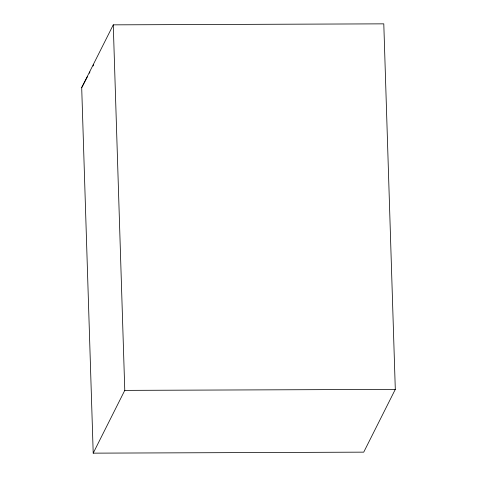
<?xml version="1.0" encoding="UTF-8"?>
<svg xmlns="http://www.w3.org/2000/svg" width="477" height="477" viewBox="0 0 477 477"><rect width="100%" height="100%" fill="white"/><g stroke="black" fill="none" stroke-linecap="round" stroke-linejoin="round"><path stroke-width="0.72" d="M81.698 87.625L113.27 24.852L383.794 23.85L395.302 389.375L363.73 452.148L93.206 453.15L81.698 87.625L87.529 76.505M93.206 453.15L124.777 390.377L113.27 24.852M89.247 73.237L89.932 71.926M93.015 66.041L93.701 64.735M124.777 390.377L395.302 389.375"/></g></svg>
